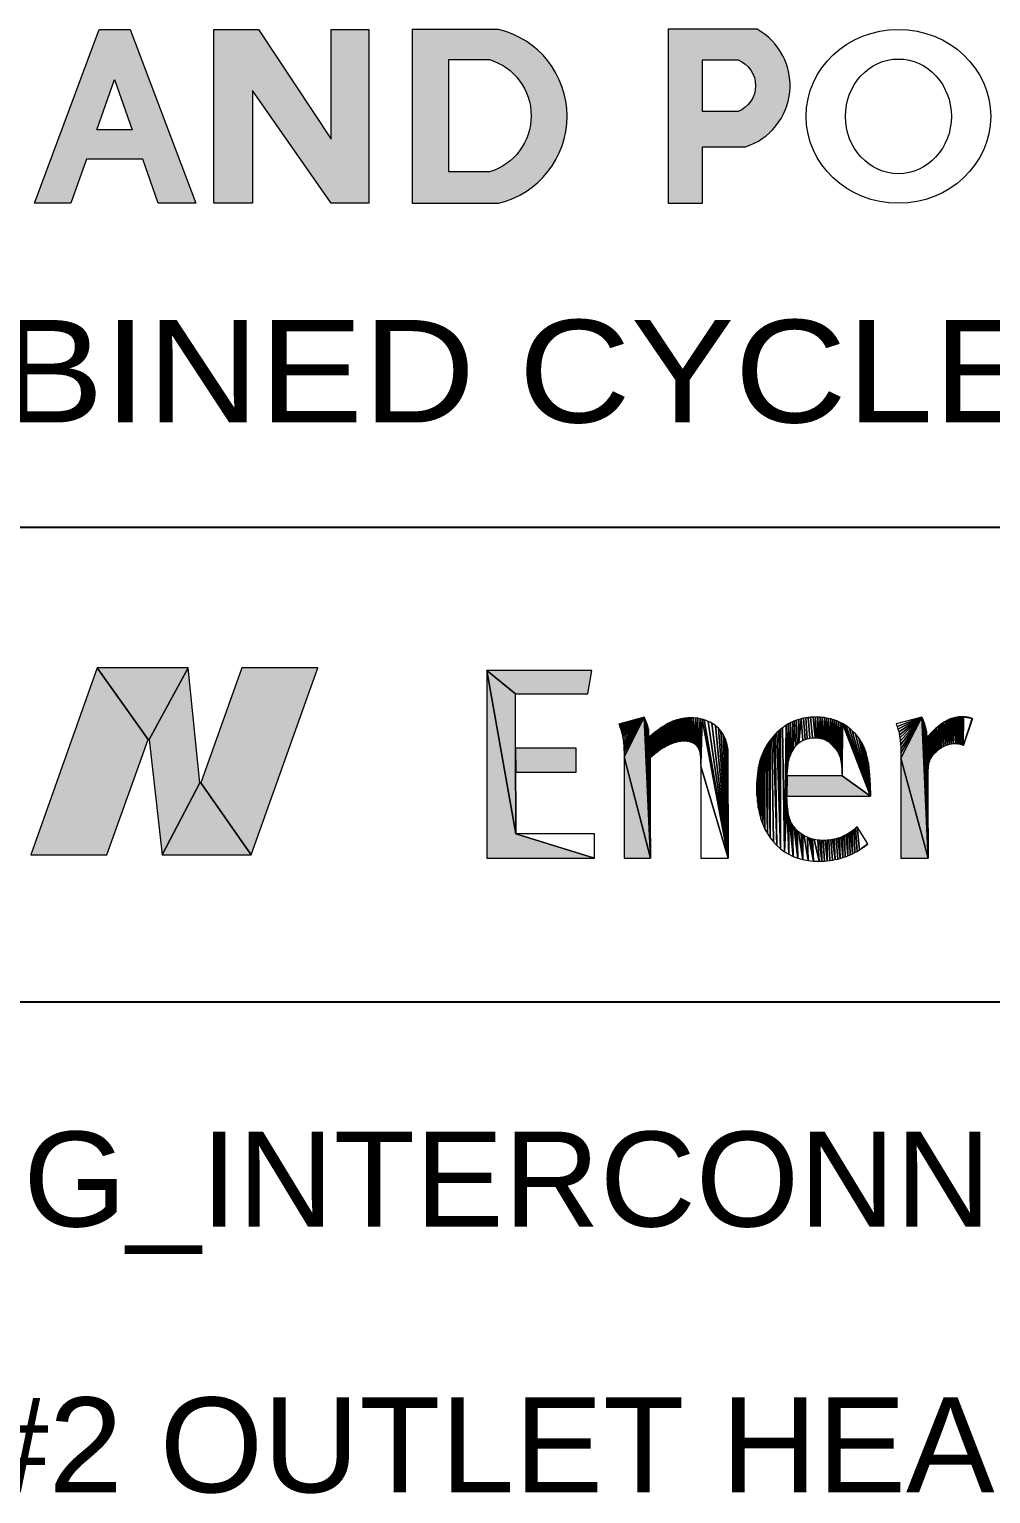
# Model space of a CAD drawing. Header units: inches. Extents: x 0 to 841, y 0 to 594.
# Drawn here: x 748.1 to 773.41, y 45.96 to 84.53 of the extents above; entities that cross this region are included whole.
import ezdxf
from ezdxf.enums import TextEntityAlignment as Align

# ---------------------------------------------------------------- set-up
doc = ezdxf.new("R2010")
doc.units = ezdxf.units.IN
doc.header["$MEASUREMENT"] = 0
for name, color, linetype in [('BG 0', 7, 'Continuous'), ('BG Border', 7, 'Continuous'), ('FRAME', 7, 'Continuous')]:
    doc.layers.add(name, color=color, linetype=linetype)
doc.styles.add('Arial', font='arial.ttf')

msp = doc.modelspace()

# ---------------------------------------------------------------- hatches: boundary and pattern name
at = {"layer": 'BG 0', "linetype": 'Continuous'}
for points in [[(749.8883963757935, 67.71611279192845), (748.1353478452074, 62.78608942327028), (750.1390836776628, 62.78608942327028), (751.2293210710276, 65.82685468988491)], [(752.2788321263342, 67.71611279192845), (749.8883963757935, 67.71611279192845), (751.2293210710276, 65.82685468988491), (751.2519675855674, 65.82685468988491)], [(752.2788321263342, 67.71611279192845), (751.2519675855674, 65.82685468988491), (751.598421869913, 62.78608942327028), (752.587791473871, 64.68437074595079)], [(753.9430571812607, 62.78608942327028), (755.6956250075286, 67.71611279192845), (753.6942125792772, 67.71611279192845), (752.614630798296, 64.68437074595079)], [(762.8058293991663, 67.03117590317862), (762.9066971885729, 67.6435932043897), (760.1471873449423, 67.6435932043897), (760.8965252594147, 67.03117590317862)], [(760.8965252594147, 67.03117590317862), (760.1471873449423, 67.6435932043897), (760.9037091183902, 63.34220089300389), (760.8965252594147, 65.59734842203015)], [(760.9037091183902, 63.34220089300389), (760.1471873449423, 67.6435932043897), (760.1471873449423, 62.70097805317786), (762.978722718896, 62.70097805317786)], [(764.2828468280029, 66.41871186682553), (763.7568494808612, 65.37402120759715), (764.4557401477325, 62.70097805317786), (764.2899505695921, 66.4043808693433)], [(771.7615911968217, 62.70097805317786), (771.6001279575437, 66.4101226153646), (771.595855030272, 66.41871186682553), (771.0482794004083, 65.33798507486466)], [(762.4960154661753, 65.59734842203015), (760.8965252594147, 65.59734842203015), (760.9037091183902, 64.9705500499704), (762.4960154661753, 64.9705500499704)], [(764.4557401477325, 62.70097805317786), (763.7568494808612, 65.37402120759715), (763.7568494808612, 62.70097805317786)], [(771.7615911968217, 62.70097805317786), (771.0482794004083, 65.33798507486466), (771.0482794004083, 62.70097805317786)], [(768.0510345657005, 64.86967224589041), (768.0438240009296, 64.33652108379312), (770.2413370851549, 64.33652108379312), (769.4992364412487, 64.86967224589041)], [(753.9430571812607, 62.78608942327028), (752.614630798296, 64.68437074595079), (752.587791473871, 64.68437074595079), (751.598421869913, 62.78608942327028)]]:
    msp.add_hatch(color=7, dxfattribs=at).paths.add_polyline_path(points)
at = {"layer": 'BG Border', "linetype": 'ByBlock', "true_color": 0x004c8c}
h = msp.add_hatch(color=154, dxfattribs=at)
h.paths.add_polyline_path([(748.2353487692935, 79.94945263442077), (749.9408534685568, 84.5256783050751), (750.7548477534579, 84.52575227264495), (752.4862134182663, 79.94983890960016), (751.4913294282563, 79.94974850468745), (751.0822740268164, 81.1072609344786), (749.6005764291893, 81.1072609346967), (749.1914782268282, 79.94953951781014)])
h.paths.add_polyline_path([(749.8752974946465, 81.88470375492187), (750.3413971131178, 83.20373548175581), (750.8075321087707, 81.88470375492187)], flags=0)
msp.add_hatch(color=154, dxfattribs=at).paths.add_polyline_path([(752.9560514431361, 79.95198044145856), (752.9560514431361, 84.52815797338918), (754.1318052072427, 84.52815797338918), (756.0434041875601, 81.63953695908646), (756.0434041875601, 84.52842214367033), (757.0389328484981, 84.52842214367033), (757.0389328484981, 79.9522610260458), (756.0438200130397, 79.9522610260458), (753.9767699897156, 82.91933426117272), (753.9767699897156, 79.95198044145856)])
h = msp.add_hatch(color=154, dxfattribs=at)
edge = h.paths.add_edge_path()
edge.add_arc((759.9048862304343, 82.23877832027254), 2.351850224609818, 283.3839906761634, 436.6516748569431)
edge.add_line((760.4478589884633, 84.52709212371727), (758.1759484686346, 84.52688563753506))
edge.add_line((758.1759484686346, 84.52688563753506), (758.1759484686346, 79.95102164469898))
edge.add_line((758.1759484686346, 79.95102164469898), (760.449283314999, 79.95080295036257))
edge = h.paths.add_edge_path(flags=0)
edge.add_arc((759.7663930857791, 82.25357685826243), 1.545363969314711, -73.29931720121749, 73.29931720119112, ccw=False)
edge.add_line((760.2104873188126, 80.77339777793381), (759.1404781207177, 80.77339777766619))
edge.add_line((759.1404781207177, 80.77339777766619), (759.1404781207177, 83.73375593885223))
edge.add_line((759.1404781207177, 83.73375593885223), (760.2104873188133, 83.73375593859085))
h = msp.add_hatch(color=154, dxfattribs=at)
edge = h.paths.add_edge_path()
edge.add_arc((766.4293586794784, 83.04926479734404), 1.698747891568986, 287.982520572038, 420.6078188625672)
edge.add_line((767.2630784238214, 84.5293512093493), (764.9204523465913, 84.52913833569376))
edge.add_line((764.9204523465913, 84.52913833569376), (764.9204523465913, 79.95306764414494))
edge.add_line((764.9204523465913, 79.95306764414494), (765.8248949870506, 79.95314983038563))
edge.add_line((765.8248949870506, 79.95314983038563), (765.8248949879538, 81.43349947440159))
edge.add_line((765.8248949879538, 81.43349947440159), (766.9538077442505, 81.43349947478953))
edge = h.paths.add_edge_path(flags=0)
edge.add_arc((766.4912813452712, 83.04295183750074), 0.7299356171920341, -68.40165426039522, 68.40165425628737, ccw=False)
edge.add_line((766.7599689727679, 82.36426710651313), (765.8248949879538, 82.3642671058632))
edge.add_line((765.8248949879538, 82.3642671058632), (765.8248949879538, 83.72163656842805))
edge.add_line((765.8248949879538, 83.72163656842805), (766.7599689728165, 83.7216365684691))

# ---------------------------------------------------------------- linework, layer by layer
at = {"layer": 'BG 0', "color": 7, "linetype": 'Continuous', "lineweight": 5}
for p, q in [((772.935107, 66.375799), (772.691006, 65.676611)), ((772.74619, 66.42409), (772.924155, 66.377287)), ((772.757935, 66.422823), (772.924156, 66.377289)), ((772.769518, 66.421362), (772.92218, 66.377846)), ((772.920103, 66.37847), (772.80292, 66.415837)), ((772.813533, 66.413253), (772.917975, 66.379198)), ((772.91797, 66.37918), (772.824117, 66.411334)), ((772.834259, 66.408615), (772.915899, 66.379956)), ((772.844367, 66.406398), (772.915882, 66.379908)), ((772.854204, 66.403922), (772.915887, 66.379918)), ((772.863874, 66.401335), (772.913817, 66.380789)), ((772.873256, 66.398724), (772.911865, 66.381726)), ((772.909997, 66.382805), (772.882593, 66.396314)), ((772.891204, 66.392778), (772.90815, 66.383755)), ((772.891206, 66.392791), (772.901573, 66.388837)), ((772.891225, 66.392824), (772.904784, 66.386276)), ((772.931358, 66.375813), (772.93451, 66.375533)), ((764.455744, 62.700978), (764.407689, 66.016657)), ((764.455743, 62.700978), (764.409686, 65.990137)), ((764.455742, 62.700978), (764.41113, 65.96301)), ((771.761594, 62.700978), (771.724277, 65.966229)), ((764.412588, 65.892795), (764.411961, 65.935371)), ((771.725069, 65.944802), (771.72561, 65.856759)), ((766.494785, 62.700978), (766.494401, 65.468553)), ((770.241669, 64.336524), (770.239759, 64.594534)), ((770.241337, 64.473392), (770.241337, 64.339369)), ((770.241337, 64.473392), (770.241337, 64.345157)), ((770.241337, 64.473392), (770.241337, 64.350899)), ((770.241337, 64.473392), (770.241337, 64.356687)), ((770.241337, 64.473392), (770.241337, 64.362429)), ((770.241337, 64.473392), (770.241337, 64.368218)), ((770.241337, 64.473392), (770.241337, 64.373959)), ((770.241337, 64.473392), (770.241337, 64.379748)), ((770.241337, 64.473392), (770.241337, 64.385489)), ((770.241337, 64.473392), (770.241337, 64.391278)), ((770.241337, 64.473392), (770.241337, 64.398469)), ((770.241337, 64.473392), (770.241337, 64.407105)), ((770.241337, 64.473392), (770.241337, 64.41574)), ((770.241337, 64.473392), (770.241337, 64.424423)), ((770.241337, 64.473392), (770.241337, 64.433059)), ((770.241337, 64.473392), (770.241337, 64.441602)), ((770.241337, 64.473392), (770.241337, 64.449677)), ((770.241337, 64.473392), (770.241337, 64.457191)), ((770.241337, 64.473392), (770.241337, 64.464101)), ((768.045823, 64.184217), (768.094266, 62.804567))]:
    msp.add_line(p, q, dxfattribs=at)
for points in [[(749.888396, 67.716113), (748.135348, 62.786089), (750.139084, 62.786089), (751.229321, 65.826855)], [(752.278832, 67.716113), (749.888396, 67.716113), (751.229321, 65.826855), (751.251968, 65.826855)], [(752.278832, 67.716113), (751.251968, 65.826855), (751.598422, 62.786089), (752.587791, 64.684371)], [(753.943057, 62.786089), (755.695625, 67.716113), (753.694213, 67.716113), (752.614631, 64.684371)], [(762.805829, 67.031176), (762.906697, 67.643593), (760.147187, 67.643593), (760.896525, 67.031176)], [(760.896525, 67.031176), (760.147187, 67.643593), (760.903709, 63.342201), (760.896525, 65.597348)], [(760.903709, 63.342201), (760.147187, 67.643593), (760.147187, 62.700978), (762.978723, 62.700978)], [(764.282847, 66.418712), (763.619956, 66.231424), (763.624282, 66.219941), (763.628501, 66.208644)], [(764.282847, 66.418712), (763.628501, 66.208644), (763.632614, 66.197488), (763.636673, 66.186425)], [(764.282847, 66.418712), (763.636673, 66.186425), (763.640679, 66.175546), (763.644632, 66.16481)], [(764.282847, 66.418712), (763.644632, 66.16481), (763.648477, 66.154261), (763.65227, 66.143802)], [(764.282847, 66.418712), (763.65227, 66.143802), (763.655955, 66.133487), (763.659587, 66.123309)], [(764.282847, 66.418712), (763.659587, 66.123309), (763.663166, 66.113228), (763.666691, 66.103143)], [(764.282847, 66.418712), (763.666691, 66.103143), (763.670109, 66.093061), (763.673474, 66.082977)], [(764.282847, 66.418712), (763.673474, 66.082977), (763.676732, 66.072895), (763.679937, 66.06281)], [(764.282847, 66.418712), (763.679937, 66.06281), (763.683088, 66.052729), (763.686133, 66.042644)], [(764.282847, 66.418712), (763.686133, 66.042644), (763.689124, 66.032559), (763.692008, 66.022478)], [(764.282847, 66.418712), (763.692008, 66.022478), (763.699058, 65.996383), (763.705574, 65.970008)], [(764.282847, 66.418712), (763.705574, 65.970008), (763.711717, 65.943352), (763.717378, 65.916416)], [(764.282847, 66.418712), (763.717378, 65.916416), (763.722666, 65.889156), (763.727473, 65.861659)], [(764.282847, 66.418712), (763.727473, 65.861659), (763.731853, 65.833838), (763.735859, 65.805734)], [(764.282847, 66.418712), (763.735859, 65.805734), (763.739384, 65.777352), (763.742482, 65.74869)], [(764.282847, 66.418712), (763.742482, 65.74869), (763.745206, 65.719), (763.747663, 65.687584)], [(764.282847, 66.418712), (763.747663, 65.687584), (763.749799, 65.654439), (763.751669, 65.619568)], [(764.282847, 66.418712), (763.751669, 65.619568), (763.753271, 65.582971), (763.754606, 65.544645)], [(764.282847, 66.418712), (763.754606, 65.544645), (763.755568, 65.504589), (763.756315, 65.462765)], [(764.282847, 66.418712), (763.756315, 65.462765), (763.756743, 65.419257), (763.756849, 65.374021)], [(764.282847, 66.418712), (763.756849, 65.374021), (764.45574, 62.700978), (764.289951, 66.404381)], [(764.45574, 62.700978), (764.303517, 66.376139), (764.296841, 66.39019), (764.289951, 66.404381)], [(764.45574, 62.700978), (764.316176, 66.348502), (764.309927, 66.362226), (764.303517, 66.376139)], [(764.45574, 62.700978), (764.32798, 66.321379), (764.322211, 66.334872), (764.316176, 66.348502)], [(765.097, 66.325068), (765.104103, 65.752749), (765.125789, 65.759473), (765.122958, 66.333424)], [(765.122958, 66.333424), (765.125789, 65.759473), (765.148862, 66.341222)], [(765.125789, 65.759473), (765.14726, 65.765635), (765.168464, 65.771143), (765.148862, 66.341222)], [(765.148862, 66.341222), (765.168464, 65.771143), (765.189348, 65.775997), (765.17482, 66.348409)], [(765.17482, 66.348409), (765.189348, 65.775997), (765.209965, 65.780246), (765.200778, 66.355039)], [(765.200778, 66.355039), (765.209965, 65.780246), (765.230262, 65.783795), (765.226683, 66.361107)], [(765.226683, 66.361107), (765.230262, 65.783795), (765.252641, 66.366569)], [(765.230262, 65.783795), (765.250291, 65.786736), (765.270053, 65.788976), (765.252641, 66.366569)], [(765.252641, 66.366569), (765.270053, 65.788976), (765.289548, 65.790608), (765.278546, 66.371469)], [(765.278546, 66.371469), (765.289548, 65.790608), (765.30867, 65.79159), (765.304504, 66.375812)], [(765.304504, 66.375812), (765.30867, 65.79159), (765.330462, 66.379548)], [(765.30867, 65.79159), (765.327524, 65.791917), (765.35172, 65.791543), (765.330462, 66.379548)], [(765.330462, 66.379548), (765.35172, 65.791543), (765.375114, 65.790468), (765.356366, 66.382719)], [(765.356366, 66.382719), (765.375114, 65.790468), (765.365019, 66.384121)], [(765.375114, 65.790468), (765.373672, 66.38543), (765.365019, 66.384121)], [(765.397814, 65.788649), (765.382324, 66.386688), (765.373672, 66.38543), (765.375114, 65.790468)], [(765.399576, 66.389022), (765.390977, 66.387903), (765.382324, 66.386688), (765.397814, 65.788649)], [(765.419766, 65.786128), (765.399576, 66.389022), (765.397814, 65.788649)], [(765.419766, 65.786128), (765.416882, 66.391031), (765.408282, 66.39005), (765.399576, 66.389022)], [(765.419766, 65.786128), (765.441024, 65.782907), (765.425534, 66.391916), (765.416882, 66.391031)], [(765.441024, 65.782907), (765.434187, 66.392757), (765.425534, 66.391916)], [(765.461587, 65.778938), (765.44284, 66.393505), (765.434187, 66.392757), (765.441024, 65.782907)], [(765.460145, 66.39481), (765.451492, 66.394206), (765.44284, 66.393505), (765.461587, 65.778938)], [(765.468798, 66.395371), (765.460145, 66.39481), (765.461587, 65.778938), (765.481403, 65.774271)], [(765.468798, 66.395371), (765.481403, 65.774271), (765.477397, 66.395838)], [(765.48605, 66.396212), (765.477397, 66.395838), (765.481403, 65.774271), (765.500471, 65.768856)], [(765.48605, 66.396212), (765.500471, 65.768856), (765.494702, 66.396539)], [(765.503355, 66.39682), (765.494702, 66.396539), (765.500471, 65.768856), (765.518844, 65.762741)], [(765.503355, 66.39682), (765.518844, 65.762741), (765.512008, 66.39696)], [(765.52066, 66.3971), (765.512008, 66.39696), (765.518844, 65.762741), (765.53647, 65.755877)], [(765.52066, 66.3971), (765.53647, 65.755877), (765.529313, 66.3971)], [(765.587852, 66.395698), (765.529313, 66.3971), (765.53647, 65.755877), (765.553455, 65.74841)], [(765.587852, 66.395698), (765.553455, 65.74841), (765.569639, 65.740335), (765.585128, 65.731652)], [(765.587852, 66.395698), (765.585128, 65.731652), (765.599923, 65.722455)], [(765.64543, 66.391358), (765.587852, 66.395698), (765.599923, 65.722455), (765.61397, 65.712651)], [(765.64543, 66.391358), (765.61397, 65.712651), (765.62727, 65.702289), (765.639875, 65.691316)], [(765.64543, 66.391358), (765.639875, 65.691316), (765.651786, 65.679786)], [(765.701993, 66.384168), (765.64543, 66.391358), (765.651786, 65.679786), (765.662949, 65.667698)], [(765.701993, 66.384168), (765.662949, 65.667698), (765.673364, 65.655), (765.685916, 65.638846)], [(765.701993, 66.384168), (765.685916, 65.638846), (765.697613, 65.622135), (765.708402, 65.604863)], [(765.757541, 66.374083), (765.701993, 66.384168), (765.708402, 65.604863), (765.718337, 65.586983)], [(765.757541, 66.374083), (765.718337, 65.586983), (765.727417, 65.568546), (765.735642, 65.549545)], [(765.757541, 66.374083), (765.735642, 65.549545), (765.743013, 65.52994), (765.749476, 65.509773)], [(765.757541, 66.374083), (765.749476, 65.509773), (765.755084, 65.489), (765.759838, 65.467665)], [(765.812074, 66.361107), (765.757541, 66.374083), (765.759838, 65.467665), (765.76395, 65.444792)], [(765.812074, 66.361107), (765.76395, 65.444792), (765.767636, 65.419257), (765.770894, 65.391153)], [(765.812074, 66.361107), (765.770894, 65.391153), (765.773671, 65.360485), (765.776075, 65.327199)], [(765.812074, 66.361107), (765.776075, 65.327199), (765.777997, 65.291303), (765.779546, 65.252837)], [(765.812074, 66.361107), (765.779546, 65.252837), (765.780615, 65.211757), (765.781256, 65.16811)], [(765.812074, 66.361107), (765.781256, 65.16811), (765.781469, 65.121848), (766.494781, 62.700978)], [(765.812074, 66.361107), (766.494781, 62.700978), (765.865646, 66.345234)], [(766.494781, 62.700978), (765.969638, 66.304902), (765.91815, 66.326517), (765.865646, 66.345234)], [(768.243316, 66.316619), (768.273334, 65.649398), (768.315582, 65.69594), (768.300039, 66.338047)], [(768.300039, 66.338047), (768.315582, 65.69594), (768.361516, 65.73702), (768.358044, 66.356951)], [(768.358044, 66.356951), (768.361516, 65.73702), (768.417331, 66.373339)], [(768.361516, 65.73702), (768.411136, 65.772592), (768.46444, 65.802699), (768.417331, 66.373339)], [(768.417331, 66.373339), (768.46444, 65.802699), (768.521377, 65.827349), (768.477953, 66.387202)], [(768.477953, 66.387202), (768.521377, 65.827349), (768.581999, 65.846534), (768.539804, 66.398546)], [(768.539804, 66.398546), (768.581999, 65.846534), (768.646307, 65.860214), (768.60299, 66.407369)], [(768.60299, 66.407369), (768.646307, 65.860214), (768.7143, 65.868429), (768.667511, 66.413671)], [(768.667511, 66.413671), (768.7143, 65.868429), (768.785925, 65.871136), (768.733261, 66.417453)], [(768.733261, 66.417453), (768.785925, 65.871136), (768.808678, 65.870903), (768.800346, 66.418712)], [(768.859099, 66.417684), (768.800346, 66.418712), (768.808678, 65.870903), (768.830737, 65.870155)], [(768.859099, 66.417684), (768.830737, 65.870155), (768.852208, 65.868896), (768.872986, 65.86712)], [(768.91721, 66.414559), (768.859099, 66.417684), (768.872986, 65.86712), (768.893122, 65.864834)], [(768.91721, 66.414559), (768.893122, 65.864834), (768.912564, 65.86208), (768.931471, 65.858812)], [(768.974681, 66.409328), (768.91721, 66.414559), (768.931471, 65.858812), (768.949631, 65.855029)], [(768.974681, 66.409328), (768.949631, 65.855029), (768.967204, 65.850736), (768.984082, 65.845926)], [(769.031511, 66.402001), (768.974681, 66.409328), (768.984082, 65.845926), (769.000586, 65.840558)], [(769.031511, 66.402001), (769.000586, 65.840558), (769.017037, 65.834536), (769.033487, 65.82791)], [(769.087647, 66.392617), (769.031511, 66.402001), (769.033487, 65.82791), (769.049778, 65.820579)], [(769.087647, 66.392617), (769.049778, 65.820579), (769.066015, 65.812597), (769.082199, 65.804008)], [(769.087647, 66.392617), (769.082199, 65.804008), (769.098329, 65.794764)], [(769.143141, 66.381133), (769.087647, 66.392617), (769.098329, 65.794764), (769.114353, 65.78482)], [(769.143141, 66.381133), (769.114353, 65.78482), (769.130269, 65.774271), (769.146186, 65.763068)], [(769.198048, 66.36755), (769.143141, 66.381133), (769.146186, 65.763068), (769.154892, 65.755737)], [(769.198048, 66.36755), (769.154892, 65.755737), (769.163598, 65.748083), (769.172464, 65.740194)], [(769.198048, 66.36755), (769.172464, 65.740194), (769.181331, 65.731979), (769.190304, 65.723433)], [(769.198048, 66.36755), (769.190304, 65.723433), (769.19933, 65.714657)], [(769.252261, 66.351864), (769.198048, 66.36755), (769.19933, 65.714657), (769.208464, 65.705604)], [(769.252261, 66.351864), (769.208464, 65.705604), (769.217651, 65.69622), (769.226944, 65.686556)], [(769.252261, 66.351864), (769.226944, 65.686556), (769.236238, 65.676611), (769.245692, 65.66639)], [(769.252261, 66.351864), (769.245692, 65.66639), (769.255413, 65.655888)], [(769.305833, 66.334125), (769.252261, 66.351864), (769.255413, 65.655888), (769.265294, 65.645055)], [(769.305833, 66.334125), (769.265294, 65.645055), (769.275442, 65.633992), (769.285804, 65.622602)], [(769.305833, 66.334125), (769.285804, 65.622602), (769.296326, 65.610932), (769.307115, 65.598934)], [(769.358711, 66.314286), (769.305833, 66.334125), (769.307115, 65.598934), (769.318064, 65.586703)], [(771.595855, 66.418712), (770.918596, 66.238615), (770.93259, 66.205096), (770.945676, 66.170879)], [(771.595855, 66.418712), (770.945676, 66.170879), (770.95796, 66.135961), (770.969337, 66.100295)], [(771.595855, 66.418712), (770.969337, 66.100295), (770.979859, 66.063885), (770.989527, 66.026771)], [(771.595855, 66.418712), (770.989527, 66.026771), (770.998286, 65.988959), (771.006191, 65.950402)], [(771.595855, 66.418712), (771.006191, 65.950402), (771.013241, 65.911142), (771.019491, 65.871136)], [(771.595855, 66.418712), (771.019491, 65.871136), (771.024939, 65.829495), (771.029852, 65.785287)], [(771.595855, 66.418712), (771.029852, 65.785287), (771.034179, 65.738465), (771.037918, 65.689029)], [(771.595855, 66.418712), (771.037918, 65.689029), (771.041069, 65.63698), (771.043686, 65.582363)], [(771.595855, 66.418712), (771.043686, 65.582363), (771.045662, 65.525176), (771.047158, 65.465378)], [(771.595855, 66.418712), (771.047158, 65.465378), (771.048012, 65.402964), (771.048279, 65.337985)], [(771.761591, 62.700978), (771.600128, 66.410123), (771.595855, 66.418712), (771.048279, 65.337985)], [(771.761591, 62.700978), (771.608193, 66.393131), (771.604241, 66.40158), (771.600128, 66.410123)], [(771.761591, 62.700978), (771.615671, 66.37642), (771.611985, 66.384729), (771.608193, 66.393131)], [(771.761591, 62.700978), (771.622614, 66.359986), (771.619196, 66.368154), (771.615671, 66.37642)], [(771.761591, 62.700978), (771.628917, 66.343835), (771.625872, 66.351864), (771.622614, 66.359986)], [(771.761591, 62.700978), (771.634739, 66.328009), (771.631908, 66.335901), (771.628917, 66.343835)], [(772.269696, 65.687023), (772.271672, 66.333611), (772.266491, 66.331137), (772.261257, 66.32843)], [(772.32252, 65.701354), (772.271672, 66.333611), (772.269696, 65.687023)], [(772.32252, 65.701354), (772.28182, 66.338094), (772.276746, 66.335901), (772.271672, 66.333611)], [(772.32252, 65.701354), (772.292182, 66.342667), (772.287001, 66.340334), (772.28182, 66.338094)], [(772.32252, 65.701354), (772.302864, 66.347571), (772.29747, 66.345094), (772.292182, 66.342667)], [(772.32252, 65.701354), (772.313814, 66.352752), (772.308312, 66.350138), (772.302864, 66.347571)], [(772.32252, 65.701354), (772.319422, 66.355459), (772.313814, 66.352752)], [(772.376732, 65.711623), (772.32503, 66.35826), (772.319422, 66.355459), (772.32252, 65.701354)], [(772.346715, 66.366756), (772.330745, 66.361107), (772.32503, 66.35826), (772.376732, 65.711623)], [(772.376732, 65.711623), (772.362899, 66.37217), (772.346715, 66.366756)], [(772.432334, 65.717785), (772.379296, 66.377398), (772.362899, 66.37217), (772.376732, 65.711623)], [(772.412732, 66.387202), (772.395907, 66.382442), (772.379296, 66.377398), (772.432334, 65.717785)], [(772.432334, 65.717785), (772.42977, 66.391776), (772.412732, 66.387202)], [(772.489271, 65.719841), (772.447022, 66.396165), (772.42977, 66.391776), (772.432334, 65.717785)], [(772.482167, 66.404194), (772.464488, 66.400272), (772.447022, 66.396165), (772.489271, 65.719841)], [(772.50006, 66.407929), (772.482167, 66.404194), (772.489271, 65.719841), (772.495039, 65.719841)], [(772.50006, 66.407929), (772.495039, 65.719841), (772.500647, 65.719701)], [(772.518166, 66.411338), (772.50006, 66.407929), (772.500647, 65.719701), (772.506256, 65.719514)], [(772.518166, 66.411338), (772.506256, 65.719514), (772.511757, 65.71928), (772.517205, 65.718953)], [(772.518166, 66.411338), (772.517205, 65.718953), (772.5226, 65.718579)], [(772.536273, 66.414419), (772.518166, 66.411338), (772.5226, 65.718579), (772.527834, 65.718065)], [(772.536273, 66.414419), (772.527834, 65.718065), (772.533068, 65.717551), (772.538249, 65.716947)], [(772.554433, 66.417126), (772.536273, 66.414419), (772.538249, 65.716947), (772.543323, 65.716246)], [(772.554433, 66.417126), (772.543323, 65.716246), (772.548344, 65.715545), (772.553258, 65.714937)], [(772.554433, 66.417126), (772.553258, 65.714937), (772.558118, 65.714427)], [(772.5727, 66.41946), (772.554433, 66.417126), (772.558118, 65.714427), (772.562925, 65.713959)], [(772.5727, 66.41946), (772.562925, 65.713959), (772.567626, 65.713539), (772.572272, 65.713212)], [(772.5727, 66.41946), (772.572272, 65.713212), (772.576866, 65.712978)], [(772.591073, 66.421419), (772.5727, 66.41946), (772.576866, 65.712978), (772.581352, 65.712791)], [(772.591073, 66.421419), (772.581352, 65.712791), (772.585785, 65.712697), (772.590165, 65.712651)], [(772.591073, 66.421419), (772.590165, 65.712651), (772.594492, 65.711205)], [(772.609447, 66.423055), (772.591073, 66.421419), (772.594492, 65.711205), (772.598925, 65.709756)], [(772.609447, 66.423055), (772.598925, 65.709756), (772.603411, 65.708311), (772.608005, 65.706862)], [(772.609447, 66.423055), (772.608005, 65.706862), (772.612651, 65.705463)], [(772.627927, 66.424313), (772.609447, 66.423055), (772.612651, 65.705463), (772.617405, 65.704015)], [(772.627927, 66.424313), (772.617405, 65.704015), (772.622159, 65.702569), (772.627019, 65.70112)], [(772.627927, 66.424313), (772.627019, 65.70112), (772.631986, 65.699675)], [(772.646514, 66.425201), (772.627927, 66.424313), (772.631986, 65.699675), (772.636954, 65.698226)], [(772.646514, 66.425201), (772.636954, 65.698226), (772.642081, 65.696734), (772.647209, 65.695052)], [(772.665102, 66.425762), (772.646514, 66.425201), (772.647209, 65.695052), (772.652443, 65.693279)], [(772.665102, 66.425762), (772.652443, 65.693279), (772.657731, 65.691316), (772.663072, 65.689216)], [(772.665102, 66.425762), (772.663072, 65.689216), (772.66852, 65.687023)], [(772.683796, 66.425949), (772.665102, 66.425762), (772.66852, 65.687023), (772.674075, 65.684643)], [(772.683796, 66.425949), (772.674075, 65.684643), (772.67963, 65.682123), (772.685291, 65.679415)], [(772.683796, 66.425949), (772.685291, 65.679415), (772.696668, 66.425856)], [(772.691006, 65.676611), (772.926071, 66.376794), (772.696668, 66.425856), (772.685291, 65.679415)], [(772.691006, 65.676611), (772.929649, 66.376093), (772.927887, 66.37642), (772.926071, 66.376794)], [(772.931358, 66.375812), (772.929649, 66.376093), (772.691006, 65.676611), (772.93451, 66.375532)], [(772.926071, 66.376794), (772.709326, 66.425529), (772.696668, 66.425856)], [(772.924148, 66.377258), (772.721771, 66.424968), (772.709326, 66.425529), (772.926071, 66.376794)], [(772.745967, 66.423242), (772.733949, 66.42422), (772.721771, 66.424968), (772.924148, 66.377258)], [(772.80269, 66.415117), (772.791794, 66.417173), (772.780684, 66.419039), (772.920089, 66.378426)], [(764.45574, 62.700978), (764.338929, 66.294867), (764.333534, 66.308076), (764.32798, 66.321379)], [(764.45574, 62.700978), (764.349024, 66.268956), (764.344057, 66.281841), (764.338929, 66.294867)], [(764.45574, 62.700978), (764.358264, 66.243562), (764.353724, 66.256214), (764.349024, 66.268956)], [(764.45574, 62.700978), (764.366596, 66.218776), (764.362537, 66.231097), (764.358264, 66.243562)], [(764.45574, 62.700978), (764.374074, 66.194593), (764.370442, 66.206638), (764.366596, 66.218776)], [(764.45574, 62.700978), (764.38075, 66.170972), (764.377492, 66.182689), (764.374074, 66.194593)], [(764.45574, 62.700978), (764.386519, 66.14637), (764.383688, 66.159349), (764.38075, 66.170972)], [(764.45574, 62.700978), (764.3917, 66.120462), (764.389189, 66.133441), (764.386519, 66.14637)], [(764.45574, 62.700978), (764.396293, 66.094507), (764.394103, 66.107486), (764.3917, 66.120462)], [(764.45574, 62.700978), (764.400352, 66.068552), (764.39843, 66.081531), (764.396293, 66.094507)], [(764.45574, 62.700978), (764.403824, 66.042644), (764.402168, 66.055623), (764.400352, 66.068552)], [(764.45574, 62.700978), (764.406708, 66.016643), (764.40532, 66.029665), (764.403824, 66.042644)], [(764.473046, 65.942324), (764.474701, 65.371033), (764.49409, 65.389427), (764.487253, 65.953994)], [(764.487253, 65.953994), (764.49409, 65.389427), (764.513905, 65.407634), (764.50114, 65.965388)], [(764.50114, 65.965388), (764.513905, 65.407634), (764.534148, 65.425607), (764.514653, 65.976497)], [(764.514653, 65.976497), (764.534148, 65.425607), (764.527846, 65.98728)], [(764.540611, 65.997829), (764.527846, 65.98728), (764.534148, 65.425607), (764.554819, 65.443343)], [(764.540611, 65.997829), (764.554819, 65.443343), (764.553003, 66.008054)], [(764.553003, 66.008054), (764.554819, 65.443343), (764.57597, 65.460895), (764.565287, 66.018088)], [(764.565287, 66.018088), (764.57597, 65.460895), (764.597495, 65.478214), (764.577679, 66.027939)], [(764.577679, 66.027939), (764.597495, 65.478214), (764.59007, 66.03765)], [(764.602622, 66.047264), (764.59007, 66.03765), (764.597495, 65.478214), (764.619447, 65.495349)], [(764.602622, 66.047264), (764.619447, 65.495349), (764.615174, 66.056695)], [(764.627832, 66.065985), (764.615174, 66.056695), (764.619447, 65.495349), (764.64188, 65.512247)], [(764.627832, 66.065985), (764.64188, 65.512247), (764.640544, 66.075135)], [(764.65331, 66.084145), (764.640544, 66.075135), (764.64188, 65.512247), (764.664686, 65.528911)], [(764.65331, 66.084145), (764.664686, 65.528911), (764.666182, 66.093015)], [(764.687814, 65.545252), (764.679107, 66.101697), (764.666182, 66.093015), (764.664686, 65.528911)], [(764.687814, 65.545252), (764.693796, 66.113087), (764.686371, 66.107439), (764.679107, 66.101697)], [(764.711101, 65.561075), (764.70138, 66.118689), (764.693796, 66.113087), (764.687814, 65.545252)], [(764.711101, 65.561075), (764.716923, 66.129658), (764.709071, 66.124197), (764.70138, 66.118689)], [(764.734549, 65.576388), (764.716923, 66.129658), (764.711101, 65.561075)], [(764.734549, 65.576388), (764.733053, 66.140304), (764.724935, 66.134979), (764.716923, 66.129658)], [(764.734549, 65.576388), (764.758103, 65.591186), (764.741385, 66.145532), (764.733053, 66.140304)], [(764.758103, 65.591186), (764.749771, 66.150666), (764.741385, 66.145532)], [(764.781818, 65.60547), (764.75837, 66.155753), (764.749771, 66.150666), (764.758103, 65.591186)], [(764.775676, 66.165978), (764.767023, 66.160844), (764.75837, 66.155753), (764.781818, 65.60547)], [(764.784328, 66.171206), (764.775676, 66.165978), (764.781818, 65.60547), (764.805639, 65.619287)], [(764.784328, 66.171206), (764.805639, 65.619287), (764.792928, 66.176527)], [(764.805639, 65.619287), (764.80158, 66.181848), (764.792928, 66.176527)], [(764.829621, 65.632547), (764.810233, 66.187309), (764.80158, 66.181848), (764.805639, 65.619287)], [(764.827538, 66.198422), (764.818886, 66.192821), (764.810233, 66.187309), (764.829621, 65.632547)], [(764.836191, 66.204071), (764.827538, 66.198422), (764.829621, 65.632547), (764.853763, 65.645335)], [(764.836191, 66.204071), (764.853763, 65.645335), (764.844844, 66.209812)], [(764.844844, 66.209812), (764.853763, 65.645335), (764.878066, 65.65766), (764.869413, 66.22391)], [(764.869413, 66.22391), (764.878066, 65.65766), (764.902475, 65.669424), (764.894089, 66.237446)], [(764.894089, 66.237446), (764.902475, 65.669424), (764.925442, 65.680674), (764.918979, 66.250425)], [(764.918979, 66.250425), (764.925442, 65.680674), (764.948302, 65.691456), (764.943976, 66.262843)], [(764.943976, 66.262843), (764.948302, 65.691456), (764.971002, 65.701728), (764.969079, 66.274654)], [(764.969079, 66.274654), (764.971002, 65.701728), (764.994396, 66.285857)], [(764.971002, 65.701728), (764.993541, 65.711486), (765.015921, 65.720773), (764.994396, 66.285857)], [(764.994396, 66.285857), (765.015921, 65.720773), (765.038194, 65.729502), (765.01982, 66.296546)], [(765.01982, 66.296546), (765.038194, 65.729502), (765.060306, 65.737767), (765.045404, 66.306631)], [(765.045404, 66.306631), (765.060306, 65.737767), (765.082312, 65.745516), (765.071148, 66.316152)], [(765.071148, 66.316152), (765.082312, 65.745516), (765.104103, 65.752749), (765.097, 66.325068)], [(766.494781, 62.700978), (766.069678, 66.253039), (766.020166, 66.280396), (765.969638, 66.304902)], [(766.494781, 62.700978), (766.1616, 66.191653), (766.117161, 66.223255), (766.069678, 66.253039)], [(766.494781, 62.700978), (766.24145, 66.122752), (766.203047, 66.158133), (766.1616, 66.191653)], [(766.494781, 62.700978), (766.309176, 66.04638), (766.276808, 66.085497), (766.24145, 66.122752)], [(766.494781, 62.700978), (766.364777, 65.962537), (766.338499, 66.005393), (766.309176, 66.04638)], [(766.494781, 62.700978), (766.408308, 65.871136), (766.388065, 65.917771), (766.364777, 65.962537)], [(767.690773, 65.91441), (767.781947, 63.033168), (767.73596, 65.963565)], [(767.782161, 66.0102), (767.73596, 65.963565), (767.781947, 63.033168), (767.87953, 62.946805)], [(767.782161, 66.0102), (767.87953, 62.946805), (767.829323, 66.054361)], [(767.87953, 62.946805), (767.877554, 66.095956), (767.829323, 66.054361)], [(767.983683, 62.87062), (767.926746, 66.135026), (767.877554, 66.095956), (767.87953, 62.946805)], [(768.028174, 66.205656), (767.976953, 66.171627), (767.926746, 66.135026), (767.983683, 62.87062)], [(767.983683, 62.87062), (768.043824, 64.271679), (768.043824, 64.336521), (768.028174, 66.205656)], [(768.028174, 66.205656), (768.052851, 64.958649), (768.058405, 65.044028), (768.080411, 66.237166)], [(768.043824, 64.336521), (768.051035, 64.869672), (768.052851, 64.958649), (768.028174, 66.205656)], [(768.080411, 66.237166), (768.058405, 65.044028), (768.067539, 65.125814)], [(768.067539, 65.125814), (768.080411, 65.203959), (768.096969, 65.278558), (768.080411, 66.237166)], [(768.080411, 66.237166), (768.096969, 65.278558), (768.117158, 65.349515), (768.133662, 66.266155)], [(768.133662, 66.266155), (768.117158, 65.349515), (768.141033, 65.416877)], [(768.187928, 66.292671), (768.133662, 66.266155), (768.141033, 65.416877), (768.168647, 65.480644)], [(768.187928, 66.292671), (768.168647, 65.480644), (768.199839, 65.540816), (768.243316, 66.316619)], [(768.199839, 65.540816), (768.23477, 65.597348), (768.273334, 65.649398), (768.243316, 66.316619)], [(769.358711, 66.314286), (769.318064, 65.586703), (769.329281, 65.574194), (769.340711, 65.561356)], [(769.358711, 66.314286), (769.340711, 65.561356), (769.358817, 65.537781)], [(769.41052, 66.29253), (769.358711, 66.314286), (769.358817, 65.537781), (769.375749, 65.513225)], [(769.41052, 66.29253), (769.375749, 65.513225), (769.391398, 65.487644), (769.405873, 65.461035)], [(769.41052, 66.29253), (769.405873, 65.461035), (769.419066, 65.433448)], [(769.46062, 66.269143), (769.41052, 66.29253), (769.419066, 65.433448), (769.431083, 65.404833)], [(769.46062, 66.269143), (769.431083, 65.404833), (769.441819, 65.375236), (769.45138, 65.344611)], [(769.46062, 66.269143), (769.45138, 65.344611), (769.459712, 65.313008), (769.466816, 65.280331)], [(769.509064, 66.244123), (769.46062, 66.269143), (769.466816, 65.280331), (769.472958, 65.246394)], [(769.509064, 66.244123), (769.472958, 65.246394), (769.478459, 65.210916), (769.48332, 65.173805)], [(769.509064, 66.244123), (769.48332, 65.173805), (769.487539, 65.135104), (769.491118, 65.094819)], [(769.509064, 66.244123), (769.491118, 65.094819), (769.494056, 65.052944), (769.496299, 65.00953)], [(769.509064, 66.244123), (769.496299, 65.00953), (769.497955, 64.964484), (769.498916, 64.91785)], [(769.509064, 66.244123), (769.498916, 64.91785), (769.499236, 64.869672), (770.241337, 64.336521)], [(769.509064, 66.244123), (770.241337, 64.336521), (769.555853, 66.21742)], [(770.241337, 64.336521), (769.600986, 66.189085), (769.555853, 66.21742)], [(770.241337, 64.336521), (769.686284, 66.127418), (769.644463, 66.159068), (769.600986, 66.189085)], [(770.241337, 64.336521), (769.764959, 66.059075), (769.726449, 66.094086), (769.686284, 66.127418)], [(770.241337, 64.336521), (769.849296, 65.972481), (769.801813, 66.022478), (769.764959, 66.059075)], [(770.241337, 64.336521), (769.935182, 65.866746), (769.893788, 65.920572), (769.849296, 65.972481)], [(771.761591, 62.700978), (771.640507, 66.312419), (771.637676, 66.320167), (771.634739, 66.328009)], [(771.761591, 62.700978), (771.646276, 66.297154), (771.643445, 66.304762), (771.640507, 66.312419)], [(771.761591, 62.700978), (771.652044, 66.282168), (771.649213, 66.289636), (771.646276, 66.297154)], [(771.761591, 62.700978), (771.657812, 66.267464), (771.654928, 66.274791), (771.652044, 66.282168)], [(771.761591, 62.700978), (771.666358, 66.244356), (771.660697, 66.260226), (771.657812, 66.267464)], [(771.761591, 62.700978), (771.677041, 66.212333), (771.671806, 66.22839), (771.666358, 66.244356)], [(771.761591, 62.700978), (771.686815, 66.180076), (771.682008, 66.196226), (771.677041, 66.212333)], [(771.761591, 62.700978), (771.695735, 66.147491), (771.691408, 66.163828), (771.686815, 66.180076)], [(771.761591, 62.700978), (771.703853, 66.114626), (771.699901, 66.131107), (771.695735, 66.147491)], [(771.761591, 62.700978), (771.710957, 66.081204), (771.707539, 66.098102), (771.703853, 66.114626)], [(771.761591, 62.700978), (771.716725, 66.045492), (771.714055, 66.063698), (771.710957, 66.081204)], [(771.761591, 62.700978), (771.721052, 66.007166), (771.719076, 66.026634), (771.716725, 66.045492)], [(771.761591, 62.700978), (771.723936, 65.966226), (771.722654, 65.986999), (771.721052, 66.007166)], [(771.788671, 65.937283), (771.796736, 65.248634), (771.816498, 65.295643), (771.81089, 65.963378)], [(771.81089, 65.963378), (771.816498, 65.295643), (771.840694, 65.341577), (771.833643, 65.989146)], [(771.833643, 65.989146), (771.840694, 65.341577), (771.869269, 65.386439), (771.856984, 66.014543)], [(771.856984, 66.014543), (771.869269, 65.386439), (771.902224, 65.430227), (771.880913, 66.039563)], [(771.880913, 66.039563), (771.902224, 65.430227), (771.939559, 65.472893), (771.905375, 66.064259)], [(771.939559, 65.472893), (771.930479, 66.088578), (771.905375, 66.064259)], [(771.981326, 65.514534), (771.956116, 66.112527), (771.930479, 66.088578), (771.939559, 65.472893)], [(772.025979, 65.553514), (771.982128, 66.135821), (771.956116, 66.112527), (771.981326, 65.514534)], [(772.034578, 66.179655), (772.008299, 66.15818), (771.982128, 66.135821), (772.025979, 65.553514)], [(772.071966, 65.588432), (772.061017, 66.200148), (772.034578, 66.179655), (772.025979, 65.553514)], [(772.071966, 65.588432), (772.119342, 65.61924), (772.087616, 66.219707), (772.061017, 66.200148)], [(772.119342, 65.61924), (772.114321, 66.238334), (772.087616, 66.219707)], [(772.168053, 65.645943), (772.141187, 66.256027), (772.114321, 66.238334), (772.119342, 65.61924)], [(772.218207, 65.668536), (772.168214, 66.272785), (772.141187, 66.256027), (772.168053, 65.645943)], [(772.222693, 66.303456), (772.1954, 66.288565), (772.168214, 66.272785), (772.218207, 65.668536)], [(772.269696, 65.687023), (772.228462, 66.307656), (772.222693, 66.303456), (772.218207, 65.668536)], [(772.269696, 65.687023), (772.239678, 66.315454), (772.23407, 66.311672), (772.228462, 66.307656)], [(772.269696, 65.687023), (772.250628, 66.322361), (772.24518, 66.318999), (772.239678, 66.315454)], [(772.269696, 65.687023), (772.261257, 66.32843), (772.255969, 66.325489), (772.250628, 66.322361)], [(760.896525, 65.597348), (760.903709, 63.342201), (760.903709, 64.97055)], [(762.496015, 65.597348), (760.896525, 65.597348), (760.903709, 64.97055), (762.496015, 64.97055)], [(764.45574, 62.700978), (764.42818, 65.905587), (764.41253, 65.892795), (764.411889, 65.93537)], [(764.42818, 65.905587), (764.45574, 62.700978), (764.45574, 65.35241), (764.443509, 65.918145)], [(764.443509, 65.918145), (764.45574, 65.35241), (764.474701, 65.371033), (764.458464, 65.930376)], [(764.458464, 65.930376), (764.474701, 65.371033), (764.473046, 65.942324)], [(766.494781, 62.700978), (766.424758, 65.83281), (766.416747, 65.852229), (766.408308, 65.871136)], [(766.494781, 62.700978), (766.439447, 65.792758), (766.432289, 65.813018), (766.424758, 65.83281)], [(766.494781, 62.700978), (766.452372, 65.750977), (766.446123, 65.772078), (766.439447, 65.792758)], [(766.494781, 62.700978), (766.463642, 65.70747), (766.458248, 65.729455), (766.452372, 65.750977)], [(766.494781, 62.700978), (766.473149, 65.662233), (766.468609, 65.685064), (766.463642, 65.70747)], [(766.494781, 62.700978), (766.480947, 65.615505), (766.477262, 65.639033), (766.473149, 65.662233)], [(766.494781, 62.700978), (766.486983, 65.567705), (766.484152, 65.591747), (766.480947, 65.615505)], [(766.494781, 62.700978), (766.491309, 65.51869), (766.489386, 65.543336), (766.486983, 65.567705)], [(767.424997, 65.511172), (767.466658, 63.468473), (767.454748, 65.572419)], [(767.487222, 65.6325), (767.454748, 65.572419), (767.466658, 63.468473), (767.532568, 63.347989)], [(767.487222, 65.6325), (767.532568, 63.347989), (767.522473, 65.691316)], [(767.560449, 65.748924), (767.522473, 65.691316), (767.532568, 63.347989), (767.607291, 63.235064)], [(767.560449, 65.748924), (767.607291, 63.235064), (767.601149, 65.805313)], [(767.601149, 65.805313), (767.607291, 63.235064), (767.690773, 63.129656), (767.644572, 65.860444)], [(767.644572, 65.860444), (767.690773, 63.129656), (767.781947, 63.033168), (767.690773, 65.91441)], [(770.241337, 64.336521), (770.008997, 65.75317), (769.973585, 65.810915), (769.935182, 65.866746)], [(770.241337, 64.336521), (770.070634, 65.631846), (770.041311, 65.693466), (770.008997, 65.75317)], [(770.241337, 64.336521), (770.1202, 65.502723), (770.096966, 65.568266), (770.070634, 65.631846)], [(771.725538, 65.856759), (771.761591, 62.700978), (771.746048, 65.883925)], [(771.767039, 65.910768), (771.746048, 65.883925), (771.761591, 65.049816), (771.763781, 65.101121)], [(771.746048, 65.883925), (771.761591, 62.700978), (771.761591, 65.049816)], [(771.767039, 65.910768), (771.763781, 65.101121), (771.770351, 65.151398), (771.788671, 65.937283)], [(771.770351, 65.151398), (771.781353, 65.200554), (771.796736, 65.248634), (771.788671, 65.937283)], [(764.45574, 62.700978), (763.756849, 65.374021), (763.756849, 62.700978)], [(766.494781, 62.700978), (766.493873, 65.468553), (766.492805, 65.49376), (766.491309, 65.51869)], [(767.300709, 65.110642), (767.321592, 63.875399), (767.315824, 65.183235)], [(767.332969, 65.253024), (767.315824, 65.183235), (767.321592, 63.875399), (767.36117, 63.732179)], [(767.332969, 65.253024), (767.36117, 63.732179), (767.352144, 65.319965)], [(767.373722, 65.384944), (767.352144, 65.319965), (767.36117, 63.732179), (767.409508, 63.596567)], [(767.373722, 65.384944), (767.409508, 63.596567), (767.397971, 65.448667)], [(767.424997, 65.511172), (767.397971, 65.448667), (767.409508, 63.596567), (767.466658, 63.468473)], [(770.241337, 64.336521), (770.158335, 65.364033), (770.140443, 65.435268), (770.1202, 65.502723)], [(770.241337, 64.336521), (770.188887, 65.20494), (770.174466, 65.287287), (770.158335, 65.364033)], [(770.241337, 64.336521), (770.212495, 65.023675), (770.201545, 65.117085), (770.188887, 65.20494)], [(771.761591, 62.700978), (771.048279, 65.337985), (771.048279, 62.700978)], [(766.494781, 62.700978), (765.781469, 65.121848), (765.781469, 62.700978)], [(767.260383, 64.792182), (767.255309, 64.705538), (767.255683, 64.350385), (767.268875, 64.184478)], [(767.260383, 64.792182), (767.268875, 64.184478), (767.267433, 64.876022)], [(767.276513, 64.957014), (767.267433, 64.876022), (767.268875, 64.184478), (767.290827, 64.026133)], [(767.276513, 64.957014), (767.290827, 64.026133), (767.287623, 65.035252)], [(767.300709, 65.110642), (767.287623, 65.035252), (767.290827, 64.026133), (767.321592, 63.875399)], [(768.051035, 64.869672), (768.043824, 64.336521), (770.241337, 64.336521), (769.499236, 64.869672)], [(770.241337, 64.336521), (770.229213, 64.82019), (770.221735, 64.92471), (770.212495, 65.023675)], [(770.241337, 64.336521), (770.23904, 64.594529), (770.234981, 64.710162), (770.229213, 64.82019)], [(753.943057, 62.786089), (752.614631, 64.684371), (752.587791, 64.684371), (751.598422, 62.786089)], [(767.252264, 64.616097), (767.251303, 64.523856), (767.255683, 64.350385), (767.255309, 64.705538)], [(768.045266, 64.184198), (768.044198, 64.227471), (768.043824, 64.271679), (767.983683, 62.87062)], [(768.094245, 62.804566), (768.045266, 64.184198), (767.983683, 62.87062)], [(768.094245, 62.804566), (768.056803, 64.020485), (768.052851, 64.060026), (768.049592, 64.100452)], [(768.094245, 62.804566), (768.066898, 63.944253), (768.061503, 63.981925), (768.056803, 64.020485)], [(768.094245, 62.804566), (768.079877, 63.871804), (768.07304, 63.907563), (768.066898, 63.944253)], [(768.094245, 62.804566), (768.096007, 63.803323), (768.087515, 63.837026), (768.079877, 63.871804)], [(768.211323, 62.748735), (768.105354, 63.770739), (768.096007, 63.803323), (768.094245, 62.804566)], [(768.211323, 62.748735), (768.126665, 63.708791), (768.115609, 63.739229), (768.105354, 63.770739)], [(768.211323, 62.748735), (768.151448, 63.65114), (768.13863, 63.679428), (768.126665, 63.708791)], [(768.211323, 62.748735), (768.179703, 63.597829), (768.165175, 63.623924), (768.151448, 63.65114)], [(760.903709, 63.342201), (762.978723, 62.700978), (762.978723, 63.342201)], [(768.211323, 62.748735), (768.195139, 63.572762), (768.179703, 63.597829)], [(768.334917, 62.702988), (768.223234, 63.533454), (768.195139, 63.572762), (768.211323, 62.748735)], [(768.283749, 63.460818), (768.25277, 63.49611), (768.223234, 63.533454), (768.334917, 62.702988)], [(768.334917, 62.702988), (768.31617, 63.427533), (768.283749, 63.460818)], [(768.464974, 62.667462), (768.350033, 63.396257), (768.31617, 63.427533), (768.334917, 62.702988)], [(768.422085, 63.339771), (768.385338, 63.366987), (768.350033, 63.396257), (768.464974, 62.667462)], [(768.464974, 62.667462), (768.460274, 63.314564), (768.422085, 63.339771)], [(768.601494, 62.642022), (768.499906, 63.291363), (768.460274, 63.314564), (768.464974, 62.667462)], [(768.583174, 63.250984), (768.540979, 63.270169), (768.499906, 63.291363), (768.601494, 62.642022)], [(768.626277, 63.233852), (768.583174, 63.250984), (768.601494, 62.642022), (768.744531, 62.626803)], [(769.474026, 63.255744), (769.429748, 63.239313), (769.44967, 62.695517), (769.516168, 62.715125)], [(769.474026, 63.255744), (769.516168, 62.715125), (769.51777, 63.273998)], [(769.582078, 62.737018), (769.561194, 63.29407), (769.51777, 63.273998), (769.516168, 62.715125)], [(769.582078, 62.737018), (769.647026, 62.7612), (769.604244, 63.316059), (769.561194, 63.29407)], [(769.647026, 62.7612), (769.646919, 63.339911), (769.604244, 63.316059)], [(769.710746, 62.787715), (769.689275, 63.365635), (769.646919, 63.339911), (769.647026, 62.7612)], [(769.773238, 62.816564), (769.731203, 63.393222), (769.689275, 63.365635), (769.710746, 62.787715)], [(769.773238, 62.816564), (769.772864, 63.422679), (769.731203, 63.393222)], [(769.834554, 62.847653), (769.814098, 63.454048), (769.772864, 63.422679), (769.773238, 62.816564)], [(769.894589, 62.881125), (769.854958, 63.48724), (769.814098, 63.454048), (769.834554, 62.847653)], [(769.953449, 62.916834), (769.895497, 63.522345), (769.854958, 63.48724), (769.894589, 62.881125)], [(770.176495, 63.082834), (769.895497, 63.522345), (769.953449, 62.916834), (770.011026, 62.95488)], [(768.626277, 63.233852), (768.744531, 62.626803), (768.670235, 63.218727)], [(768.744531, 62.626803), (768.715047, 63.205607), (768.670235, 63.218727)], [(768.89403, 62.621715), (768.760714, 63.194498), (768.715047, 63.205607), (768.744531, 62.626803)], [(768.854665, 63.178394), (768.807236, 63.185441), (768.760714, 63.194498), (768.89403, 62.621715)], [(768.902949, 63.17335), (768.854665, 63.178394), (768.89403, 62.621715), (768.965761, 62.62288)], [(768.902949, 63.17335), (768.965761, 62.62288), (768.952088, 63.170319)], [(768.952088, 63.170319), (768.965761, 62.62288), (769.036799, 62.626335), (769.002081, 63.169291)], [(769.002081, 63.169291), (769.036799, 62.626335), (769.107249, 62.632077), (769.052181, 63.170179)], [(769.052181, 63.170179), (769.107249, 62.632077), (769.101641, 63.172746)], [(769.101641, 63.172746), (769.107249, 62.632077), (769.177004, 62.640152), (769.150459, 63.177086)], [(769.150459, 63.177086), (769.177004, 62.640152), (769.246172, 62.650564), (769.198636, 63.183155)], [(769.198636, 63.183155), (769.246172, 62.650564), (769.314646, 62.663213), (769.246172, 63.190903)], [(769.246172, 63.190903), (769.314646, 62.663213), (769.293014, 63.200427)], [(769.293014, 63.200427), (769.314646, 62.663213), (769.382479, 62.678198), (769.339215, 63.211676)], [(769.339215, 63.211676), (769.382479, 62.678198), (769.44967, 62.695517), (769.384829, 63.224655)], [(769.384829, 63.224655), (769.44967, 62.695517), (769.429748, 63.239313)], [(770.176495, 63.082834), (770.011026, 62.95488), (770.067376, 62.995216), (770.12255, 63.037882)]]:
    msp.add_lwpolyline(points, close=True, dxfattribs=at)
at = {"layer": 'BG Border', "color": 7, "linetype": 'Continuous', "lineweight": 25}
for p, q in [((827.000002, 71.410071), (677.000006, 71.410071)), ((827.000006, 58.910071), (677.000006, 58.910071))]:
    msp.add_line(p, q, dxfattribs=at)
at = {"layer": 'BG Border', "color": 7, "linetype": 'Continuous', "lineweight": 0}
for points in [[(748.235349, 79.949453), (749.940853, 84.525678), (750.754848, 84.525752), (752.486213, 79.949839), (751.491329, 79.949749), (751.082274, 81.107261), (749.600576, 81.107261), (749.191478, 79.94954)], [(752.956051, 79.95198), (752.956051, 84.528158), (754.131805, 84.528158), (756.043404, 81.639537), (756.043404, 84.528422), (757.038933, 84.528422), (757.038933, 79.952261), (756.04382, 79.952261), (753.97677, 82.919334), (753.97677, 79.95198)], [(749.875297, 81.884704), (750.341397, 83.203735), (750.807532, 81.884704)]]:
    msp.add_lwpolyline(points, close=True, dxfattribs=at)
for points in [[(760.449283, 79.950803, 0.790232), (760.447859, 84.527092), (758.175948, 84.526886), (758.175948, 79.951022)], [(766.953808, 81.433499, 0.653294), (767.263078, 84.529351), (764.920452, 84.529138), (764.920452, 79.953068), (765.824895, 79.95315), (765.824895, 81.433499)], [(760.210487, 83.733756, -0.744011), (760.210487, 80.773398), (759.140478, 80.773398), (759.140478, 83.733756)], [(766.759969, 83.721637, -0.67962), (766.759969, 82.364267), (765.824895, 82.364267), (765.824895, 83.721637)]]:
    msp.add_lwpolyline(points, format="xyb", close=True, dxfattribs=at)
for major_axis, ratio in [((-2.429057602722384, 0), 0.942035), ((-0.0001017899647903775, -1.510892722731111), 0.923223)]:
    msp.add_ellipse((770.980536, 82.236287), major_axis=major_axis, ratio=ratio, dxfattribs=at)

# ---------------------------------------------------------------- texts
at = {"layer": 'BG Border', "color": 7, "style": 'Arial', "width": 1.085385}
msp.add_text('BORYEONG NEW COMBINED CYCLE POWER PLANT UNIT #1', height=2.7, dxfattribs=at).set_placement((762.117803, 75.524881), align=Align.MIDDLE_CENTER)
at = {"layer": 'FRAME', "color": 2, "style": 'Arial'}
for s, width, p in [('GT_ISOMETRIC DRAWING_INTERCONNECTING', 1.0028, (706.5, 53)), ('FUEL GAS HEATER #2 OUTLET HEADER', 1.002638, (713.2, 46))]:
    msp.add_text(s, height=2.5, dxfattribs=dict(at, width=width)).set_placement(p)

doc.saveas('drawing.dxf')
